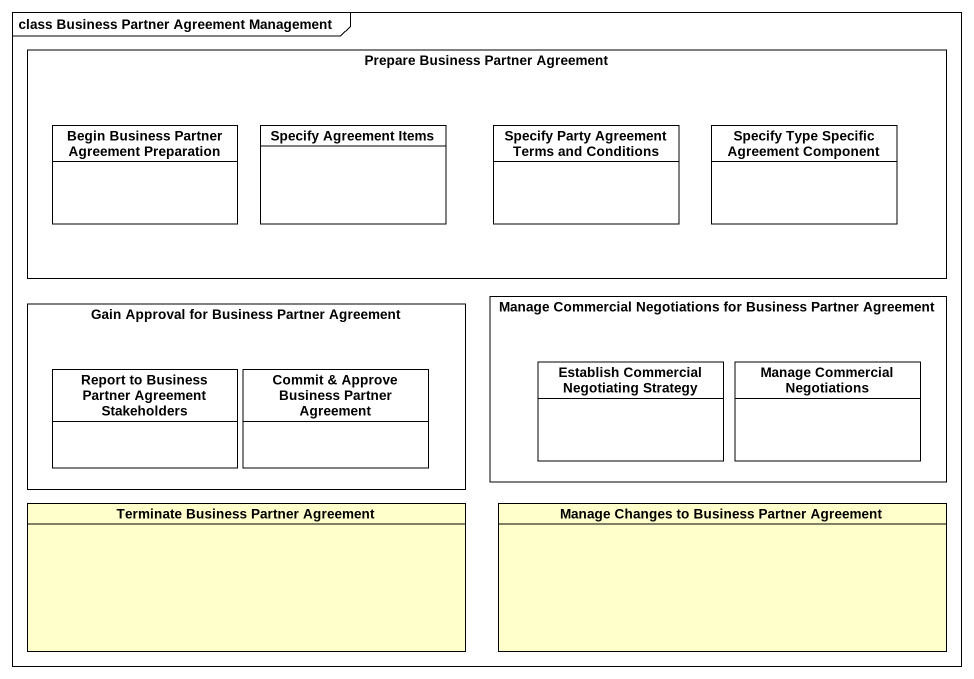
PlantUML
@startuml
mainframe class Business Partner Agreement Management
hide circle
hide empty members
rectangle "Prepare Business Partner Agreement" as Prepare_Business_Partner {
  class "Begin Business Partner Agreement Preparation" as Begin_Business_Partner #FFFFFF
  class "Specify Agreement Items" as Specify_Agreement_Items #FFFFFF
  class "Specify Party Agreement Terms and Conditions" as Specify_Party_Agreement #FFFFFF
  class "Specify Type Specific Agreement Component" as Specify_Type_Specific #FFFFFF
}
rectangle "Gain Approval for Business Partner Agreement" as Gain_Approval_for_Business {
  class "Report to Business Partner Agreement Stakeholders" as Report_to_Business_Partner #FFFFFF
  class "Commit & Approve Business Partner Agreement" as Commit_Approve_Business #FFFFFF
}
rectangle "Manage Commercial Negotiations for Business Partner Agreement" as Manage_Commercial {
  class "Establish Commercial Negotiating Strategy" as Establish_Commercial #FFFFFF
  class "Manage Commercial Negotiations" as Manage_Commercial_2 #FFFFFF
}
class "Terminate Business Partner Agreement" as Terminate_Business_Partner
class "Manage Changes to Business Partner Agreement" as Manage_Changes_to_Business
@enduml
